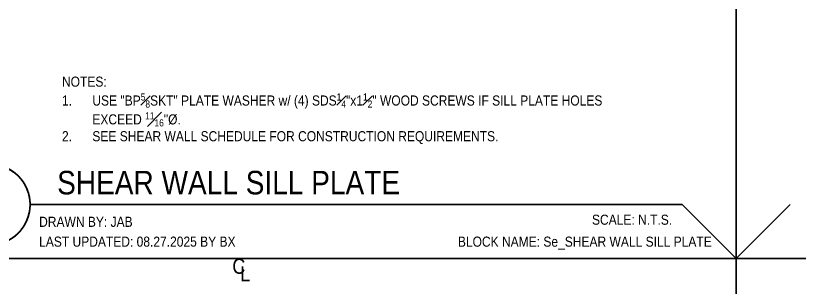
# Model space of a CAD drawing. Header units: inches. Extents: x -16404 to 14624, y -1591 to 16152.
# Drawn here: x 8088.3 to 8175.3, y 1457.8 to 1488 of the extents above; entities that cross this region are included whole.
import ezdxf
from ezdxf import colors
from ezdxf.entities.mleader import LeaderData, LeaderLine
from ezdxf.enums import TextEntityAlignment as Align
from ezdxf.math import Vec2, Vec3

# ---------------------------------------------------------------- set-up
doc = ezdxf.new("R2010")
doc.units = ezdxf.units.IN
doc.header["$LTSCALE"] = 24
doc.header["$MEASUREMENT"] = 0
doc.linetypes.add('DASHED2', pattern=[0.375, 0.25, -0.125])
doc.layers.get('0').update_dxf_attribs({"linetype": 'CONTINUOUS'})
doc.layers.add('DESIGNER COMMENTS', color=221, linetype='CONTINUOUS', plot=False)
doc.layers.add('S-ANNO-GRID-NONPLOT', color=251, linetype='CONTINUOUS', plot=False)
doc.layers.add('S-ANNO-NOTE', color=4, linetype='CONTINUOUS')
doc.layers.add('S-TYP DETAIL BLOCKS', color=1, linetype='CONTINUOUS')
doc.styles.add('Arial', font='arial.ttf', dxfattribs={"width": 0.85})

# ---------------------------------------------------------------- blocks, each defined once
blk = doc.blocks.new('Se_30x42_DETAILS_GRID')
for p, q in [((22.24181977504962, 28.9999999999993), (22.24181977504962, 21.7499999999993)), ((22.24181977505032, 21.75), (22.74181977507237, 22.25000000002216)), ((22.24181977505055, 21.75), (14.82787985003393, 21.75)), ((29.65575970006717, 21.75), (22.24181977505055, 21.75)), ((22.24181977504962, 21.7499999999993), (22.24181977504962, 14.4999999999993))]:
    blk.add_line(p, q)
at = {"linetype": 'DASHED2', "ltscale": 0.5}
blk.add_line((22.24181977505032, 21.75), (21.74181977502829, 22.25000000002216), dxfattribs=at)
blk = doc.blocks.new('_Open90')
at = {"color": 0, "linetype": 'ByBlock', "lineweight": -2}
for p, q in [((-0.5, 0.5), (0, 0)), ((0, 0), (-1, 0)), ((0, 0), (-0.5, -0.5))]:
    blk.add_line(p, q, dxfattribs=at)
blk = doc.blocks.new('*U789')
at = {"const_width": 0.1875}
for points in [[(-4.5, 1.695570592395378e-15, -1), (4.5, 1.479114197289397e-31, 3.732050807568883)], [(-4.5, 5.087936460698574e-16, 1), (4.5, 0, -3.732050807568883)]]:
    blk.add_lwpolyline(points, format="xyb", dxfattribs=at)
blk.add_lwpolyline([(4.5, 0), (76.96727909941, 0)], dxfattribs=at)
blk.add_circle((0, 0), 4.5)
at = {"style": 'Arial', "width": 0.85}
for tag, p in [('DWG_TITLE_1', (7.5, 6.1875)), ('DWG_TITLE_2', (7.5, 2.4375))]:
    blk.add_attdef(tag, text='', height=2.625, dxfattribs=at).set_placement(p, align=Align.MIDDLE_LEFT)
blk.add_attdef('#', text='', height=3, dxfattribs=at).set_placement((0, 0), align=Align.MIDDLE_CENTER)
blk.add_attdef('SCALE', text='', height=1.125, dxfattribs=at).set_placement((75.84227909941, -1.125), align=Align.TOP_RIGHT)
blk = doc.blocks.new('Se_SILL PLATE BOLTING AT SHEAR WALL')
at = {"layer": 'S-ANNO-NOTE', "color": 4, "char_height": 1.6875, "attachment_point": 5, "style": 'Arial'}
for s, insert, width in [('C', (27.69247204784187, 80.12378450141705), 1.384716916780355), ('L', (28.39783767707559, 79.27882479615664), 1.059878922237381)]:
    blk.add_mtext(s, dxfattribs=dict(at, insert=insert, width=width))
blk = doc.blocks.new('Se_SHEAR WALL SILL PLATE')
at = {"layer": 'DESIGNER COMMENTS', "char_height": 1.125, "style": 'Arial'}
for s, insert, width, attachment_point in [('\\A1;DRAWN BY: JAB', (5.499838770389033, -1.360155624598974), 22.97401744134176, 1), ('\\A1;LAST UPDATED: 08.27.2025 BY BX', (5.499838770389033, -3.567211632987437), 22.97401744134176, 1), ('\\A1;BLOCK NAME: Se_SHEAR WALL SILL PLATE', (66.13837822447385, -4.294642857410054), 28.15213506139154, 5)]:
    blk.add_mtext(s, dxfattribs=dict(at, insert=insert, width=width, attachment_point=attachment_point))
at = {"layer": 'S-ANNO-NOTE', "insert": (8.039764084613125, 6.735620163559815), "char_height": 1.125, "width": 63.60899438871182, "attachment_point": 7, "style": 'Arial'}
blk.add_mtext('NOTES:\\P\\pi-3.375,l3.375,t3.375;{\\A1;\\C4;1.^IUSE "BP\\H0.7x;\\S5#8;\\H1.42857x;SKT" PLATE WASHER w/ (4) SDS\\H0.7x;\\S1#4;\\H1.42857x;"x1\\H0.7x;\\S1#2;\\H1.42857x;" WOOD SCREWS IF SILL PLATE HOLES EXCEED \\H0.7x;\\S11#16;\\H1.42857x;"Ø.\\P2.^ISEE SHEAR WALL SCHEDULE FOR CONSTRUCTION REQUIREMENTS.}', dxfattribs=at)

msp = doc.modelspace()

# ---------------------------------------------------------------- block references
at = {"layer": 'S-ANNO-GRID-NONPLOT', "xscale": 12, "yscale": 12, "zscale": 12}
msp.add_blockref('Se_30x42_DETAILS_GRID', (7901.436570756539, 1199.999999999996), dxfattribs=at)
at = {"layer": 'S-ANNO-NOTE'}
msp.add_blockref('*U789', (8085.371128957198, 1467.000000000254), dxfattribs=at).add_auto_attribs({'#': '12', 'DWG_TITLE_2': 'SHEAR WALL SILL PLATE', 'SCALE': 'SCALE: N.T.S.'})
at = {"layer": 'S-TYP DETAIL BLOCKS'}
for name, p in [('Se_SHEAR WALL SILL PLATE', (8085.371128957198, 1467.000000000254)), ('Se_SILL PLATE BOLTING AT SHEAR WALL', (8085.371128957226, 1380.000000000271))]:
    msp.add_blockref(name, p, dxfattribs=at)

# ---------------------------------------------------------------- leaders
at = {"layer": 'DESIGNER COMMENTS'}
ml = msp.add_multileader_mtext('Standard', dxfattribs=at)
ml.set_content('\\A1;{\\L\\C256;IMPORTANT DESIGNER NOTE:\\l IF YOUR LEDGER DOES NOT ALLOW FOR THE FULL DEPTH OF NAILS SPECIFIED IN THIS CHART.  USE THE CHART TO THE RIGHT AND APPLY ALLOWABLE LOAD REDUCTION FACTOR (REF. PG. 22 OF SIMPSON CATALOG C-C-2019)}', color=4, style='Arial')
ml.set_leader_properties(color=256)
ml.set_arrow_properties(name='OPEN90')
ml.build(insert=Vec2(0, 0))
ml.multileader.update_dxf_attribs({"dogleg_length": 0.36, "arrow_head_size": 5.25, "scale": 48})
ctx = ml.context
ctx.base_point, ctx.scale, ctx.char_height, ctx.arrow_head_size, ctx.landing_gap_size, ctx.plane_origin = Vec3(7749.576793330803, 7516.228098504452), 48, 6, 5.25, 4.32, Vec3(7940.50091020686, 7764.199657192395)
notes = []
notes.append((ctx, [(0, (0, 0, 0), (0, 0), (1, 0), 1, [])]))
ctx.mtext.insert, ctx.mtext.width, ctx.mtext.defined_height, ctx.mtext.flow_direction = Vec3(7753.896793330803, 7520.110090318913), 143.1324040770143, 28.5009652192166, 5
ml = msp.add_multileader_mtext('Standard', dxfattribs=at)
ml.set_content('\\A1;{\\L\\C256;IMPORTANT DESIGNER NOTE:\\l IF YOUR LEDGER DOES NOT ALLOW FOR THE FULL DEPTH OF NAILS SPECIFIED IN THIS CHART.  USE THE CHART TO THE RIGHT AND APPLY ALLOWABLE LOAD REDUCTION FACTOR (REF. PG. 22 OF SIMPSON CATALOG C-C-2019)}', color=4, style='Arial')
ml.set_leader_properties(color=256)
ml.set_arrow_properties(name='OPEN90')
ml.build(insert=Vec2(0, 0))
ml.multileader.update_dxf_attribs({"dogleg_length": 0.36, "arrow_head_size": 5.25, "scale": 48})
ctx = ml.context
ctx.base_point, ctx.scale, ctx.char_height, ctx.arrow_head_size, ctx.landing_gap_size, ctx.plane_origin = Vec3(1680.518685511495, 7333.325691430892), 48, 6, 5.25, 4.32, Vec3(1871.442802387552, 7581.297250118835)
notes.append((ctx, [(0, (0, 0, 0), (0, 0), (1, 0), 1, [])]))
ctx.mtext.insert, ctx.mtext.width, ctx.mtext.defined_height, ctx.mtext.flow_direction = Vec3(1684.838685511495, 7337.207683245353), 143.1324040770143, 28.5009652192166, 5
ml = msp.add_multileader_mtext('Standard', dxfattribs=at)
ml.set_content('\\A1;{\\L\\C256;DESIGNER NOTE:\\l THIS DETAIL ALTERNATIVE INCLUDES EQUIVALENT HDU & HDUE HOLDOWNS FOR PROJECTS WHERE BOTH ARE USED}', color=4, style='Arial')
ml.set_leader_properties(color=256)
ml.set_arrow_properties(name='OPEN90')
ml.build(insert=Vec2(0, 0))
ml.multileader.update_dxf_attribs({"dogleg_length": 0.36, "arrow_head_size": 5.25, "scale": 48})
ctx = ml.context
ctx.base_point, ctx.scale, ctx.char_height, ctx.arrow_head_size, ctx.landing_gap_size, ctx.plane_origin = Vec3(1698.96905972591, 2871.965461510575), 48, 6, 5.25, 4.32, Vec3(1889.893176601967, 3119.106188002065)
notes.append((ctx, [(0, (0, 0, 0), (0, 0), (1, 0), 1, [])]))
ctx.mtext.insert, ctx.mtext.width, ctx.mtext.defined_height, ctx.mtext.flow_direction = Vec3(1703.28905972591, 2875.016621128583), 152.2860168174831, 28.5009652192166, 5
ml = msp.add_multileader_mtext('Standard', dxfattribs=at)
ml.set_content('\\A1;{\\L\\C256;DESIGNER NOTE:\\l REPLACE "HOLDOWN ANCHORAGE AT FOUNDATION" DETAIL WITH DETAIL BELOW IF HDU HOLDOWNS ARE USED INSTEAD OF HDUE HOLDOWNS}', color=4, style='Arial')
ml.set_leader_properties(color=256)
ml.set_arrow_properties(name='OPEN90')
ml.build(insert=Vec2(0, 0))
ml.multileader.update_dxf_attribs({"dogleg_length": 0.36, "arrow_head_size": 5.25, "scale": 48})
ctx = ml.context
ctx.base_point, ctx.scale, ctx.char_height, ctx.arrow_head_size, ctx.landing_gap_size, ctx.plane_origin = Vec3(1698.96905972591, 2624.118494846516), 48, 6, 5.25, 4.32, Vec3(1889.893176601967, 2871.259221338006)
notes.append((ctx, [(0, (0, 0, 0), (0, 0), (1, 0), 1, [])]))
ctx.mtext.insert, ctx.mtext.width, ctx.mtext.defined_height, ctx.mtext.flow_direction = Vec3(1703.28905972591, 2627.169654464524), 152.2860168174831, 28.5009652192166, 5
for ctx, leaders in notes:
    for number, flags, end, landing, length, lines in leaders:
        leader = LeaderData()
        leader.index, (leader.has_last_leader_line, leader.has_dogleg_vector, leader.attachment_direction) = number, flags
        leader.last_leader_point, leader.dogleg_vector, leader.dogleg_length = Vec3(end), Vec3(landing), length
        for number, points, colour, breaks in lines:
            line = LeaderLine()
            line.index, line.vertices, line.color, line.breaks = number, Vec3.list(points), colors.encode_raw_color(colour), breaks
            leader.lines.append(line)
        ctx.leaders.append(leader)

doc.saveas('drawing.dxf')
